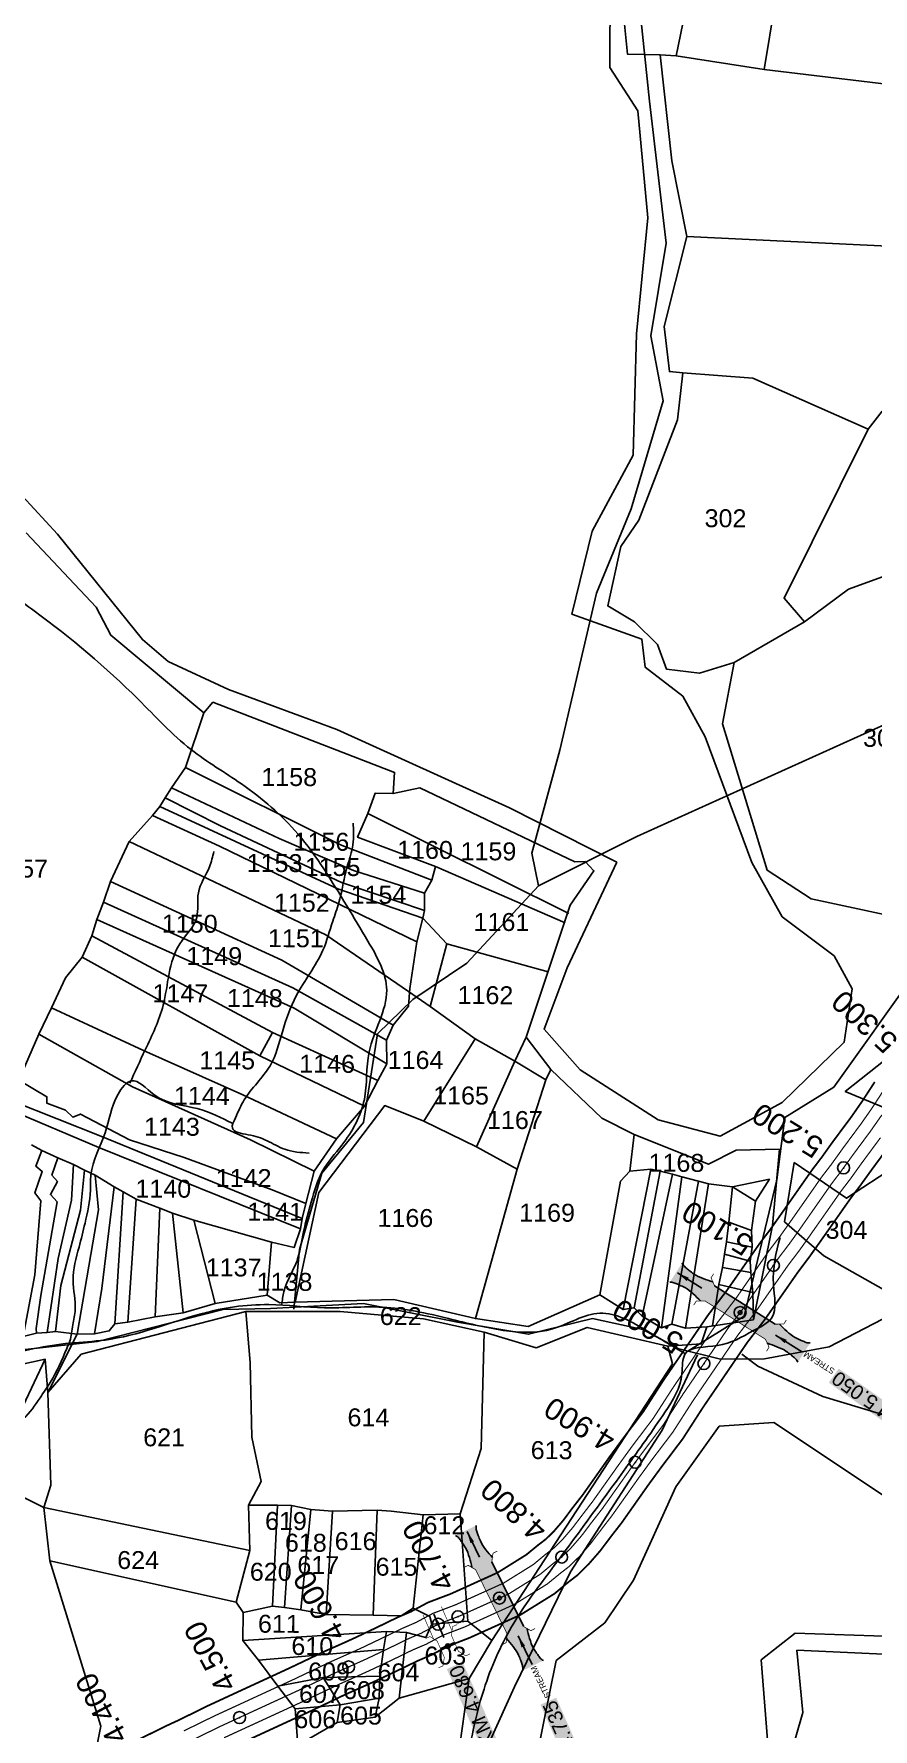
# Model space of a CAD drawing. Header units: inches. Extents: x 179671 to 186600, y 1613438 to 1621634.
# Drawn here: x 181437 to 182138, y 1617026 to 1618443 of the extents above; entities that cross this region are included whole.
import ezdxf
from ezdxf.enums import TextEntityAlignment as Align

# ---------------------------------------------------------------- set-up
doc = ezdxf.new("R2010")
doc.units = ezdxf.units.IN
doc.header["$LTSCALE"] = 15
doc.header["$MEASUREMENT"] = 0
doc.header["$PDMODE"] = 32
doc.header["$PDSIZE"] = 10
doc.linetypes.add('HIDDEN2', pattern=[0.1875, 0.125, -0.0625])
for name, color, linetype in [('CANAL1', 7, 'Continuous'), ('CSMark', 72, 'Continuous'), ('HILLS', 3, 'Continuous'), ('PLOT', 7, 'Continuous'), ('PLOT NO', 7, 'Continuous'), ('ROAD', 1, 'Continuous'), ('STREAM', 4, 'Continuous'), ('STRUCTURE', 5, 'Continuous'), ('text2', 7, 'Continuous')]:
    doc.layers.add(name, color=color, linetype=linetype)
doc.styles.get("Standard").update_dxf_attribs({"font": 'arial.ttf'})
doc.dimstyles.get("Standard").update_dxf_attribs({"dimtxt": 0.18, "dimasz": 0.18, "dimexe": 0.18, "dimexo": 0.0625, "dimgap": 0.09, "dimtad": 0, "dimtih": 1, "dimtoh": 1, "dimdec": 4, "dimzin": 0, "dimdsep": 46, "dimtxsty": 'Standard', "dimcen": 0.09, "dimadec": 0, "dimazin": 0, "dimtfac": 1, "dimtdec": 4, "dimtofl": 0, "dimtmove": 0, "dimatfit": 3, "dimfxl": 1, "dimtolj": 1, "dimtzin": 0, "dimarcsym": 0})

# ---------------------------------------------------------------- blocks, each defined once
blk = doc.blocks.new('OT')
at = {"layer": 'STRUCTURE', "color": 190}
for points, const_width in [([(769751.4, 1706595.8), (769729.4, 1706595.8)], 0.5), ([(769775.2, 1706601.8), (769775.2, 1706597.8), (769769.2, 1706593.8), (769761.8, 1706593.8), (769754.4, 1706593.8), (769748.4, 1706597.8), (769748.4, 1706601.8)], 0.5), ([(769761.8, 1706593.8), (769761.8, 1706581)], 2.5), ([(769751.4, 1706579), (769729.4, 1706579)], 0.5), ([(769748.4, 1706573), (769748.4, 1706577), (769754.4, 1706581), (769761.8, 1706581), (769761.8, 1706581), (769761.8, 1706581), (769769.2, 1706581), (769775.2, 1706577), (769775.2, 1706573)], 0.5)]:
    blk.add_lwpolyline(points, dxfattribs=dict(at, const_width=const_width))
at = {"layer": 'STRUCTURE', "color": 0}
blk.add_circle((769761.8, 1706587.4), 1.87, dxfattribs=at)
blk.add_leader([(769732.6, 1706587.4), (769753.8, 1706587.4)], dimstyle='Standard', override={"dimasz": 10, "dimgap": 0.09, "dimtad": 0}, dxfattribs=at)
blk = doc.blocks.new('SP')
at = {"layer": 'STRUCTURE'}
h = blk.add_hatch(dxfattribs=at)
h.set_pattern_fill('DASH', color=256, scale=8, style=0)
edge = h.paths.add_edge_path()
edge.add_spline(control_points=[(769825.7, 1706742.1), (769825.3, 1706741.8), (769823.8, 1706740.8), (769820.9, 1706740.3), (769817, 1706739.7), (769811.4, 1706738.9), (769804, 1706739.7), (769798.4, 1706741), (769795.6, 1706741.6)], knot_values=[0, 0, 0, 0, 1.613557, 5.24513, 8.624976, 13.470124, 22.190216, 30.746377, 30.746377, 30.746377, 30.746377], degree=3, periodic=0)
edge.add_line((769795.6, 1706741.6), (769792.6, 1706739.6))
edge.add_line((769792.6, 1706739.6), (769732.6, 1706739.6))
edge.add_line((769732.6, 1706739.6), (769729.6, 1706741.6))
edge.add_spline(control_points=[(769729.6, 1706741.6), (769726.9, 1706740.9), (769721.3, 1706739.5), (769713.9, 1706738.5), (769708.3, 1706739.1), (769704.4, 1706739.6), (769701.5, 1706740), (769700, 1706741), (769699.5, 1706741.3)], knot_values=[0, 0, 0, 0, 8.556161, 17.276253, 22.121402, 25.501247, 29.13282, 30.746377, 30.746377, 30.746377, 30.746377], degree=3, periodic=0)
edge.add_line((769699.5, 1706741.3), (769699.5, 1706722.1))
edge.add_spline(control_points=[(769699.5, 1706722.1), (769700, 1706722.4), (769701.4, 1706723.4), (769704.3, 1706724), (769708.2, 1706724.5), (769713.8, 1706725.3), (769721.2, 1706724.5), (769726.8, 1706723.3), (769729.6, 1706722.6)], knot_values=[0, 0, 0, 0, 1.613557, 5.24513, 8.624976, 13.470124, 22.190216, 30.746377, 30.746377, 30.746377, 30.746377], degree=3, periodic=0)
edge.add_line((769729.6, 1706722.6), (769732.6, 1706724.6))
edge.add_line((769732.6, 1706724.6), (769792.6, 1706724.6))
edge.add_line((769792.6, 1706724.6), (769795.6, 1706722.6))
edge.add_spline(control_points=[(769795.6, 1706722.6), (769798.4, 1706723.3), (769803.9, 1706724.8), (769811.3, 1706725.8), (769817, 1706725.1), (769820.9, 1706724.7), (769823.8, 1706724.2), (769825.2, 1706723.3), (769825.7, 1706723)], knot_values=[0, 0, 0, 0, 8.556161, 17.276253, 22.121402, 25.501247, 29.13282, 30.746377, 30.746377, 30.746377, 30.746377], degree=3, periodic=0)
edge.add_line((769825.7, 1706723), (769825.7, 1706742.1))
h.paths.add_polyline_path([(769764.2, 1706732.1, -1), (769761.1, 1706732.1, -1)], flags=0)
h.paths.add_polyline_path([(769761.1, 1706732.1, 1), (769764.2, 1706732.1, 1)], flags=16)
at = {"layer": 'STRUCTURE', "const_width": 0.628}
for points in [[(769726.6, 1706747.6), (769726.6, 1706743.6), (769732.6, 1706739.6), (769792.6, 1706739.6), (769798.6, 1706743.6), (769798.6, 1706747.6)], [(769726.6, 1706716.6), (769726.6, 1706720.6), (769732.6, 1706724.6), (769792.6, 1706724.6), (769798.6, 1706720.6), (769798.6, 1706716.6)]]:
    blk.add_lwpolyline(points, dxfattribs=at)
at = {"layer": 'STRUCTURE', "color": 3}
blk.add_lwpolyline([(769732.6, 1706724.6), (769792.6, 1706724.6)], dxfattribs=at)
blk.add_lwpolyline([(769732.6, 1706724.6), (769792.6, 1706724.6)], dxfattribs=at)
at = {"layer": 'STRUCTURE', "color": 0}
blk.add_circle((769762.6, 1706732.1), 1.55, dxfattribs=at)
at = {"layer": 'STRUCTURE'}
for points in [[(769699.5, 1706741.3), (769700.9, 1706740.5), (769704.4, 1706739.6), (769707.8, 1706739.2), (769712.6, 1706738.8), (769721.3, 1706739.7), (769729.6, 1706741.6)], [(769825.7, 1706742.1), (769824.3, 1706741.3), (769820.8, 1706740.3), (769817.5, 1706739.8), (769812.7, 1706739.2), (769804, 1706739.9), (769795.6, 1706741.6)], [(769699.5, 1706722.1), (769700.9, 1706723), (769704.4, 1706724), (769707.7, 1706724.5), (769712.5, 1706725), (769721.2, 1706724.4), (769729.6, 1706722.6)], [(769825.7, 1706723), (769824.3, 1706723.8), (769820.8, 1706724.7), (769817.4, 1706725.1), (769812.6, 1706725.5), (769803.9, 1706724.6), (769795.6, 1706722.6)]]:
    blk.add_spline(points, degree=3, dxfattribs=at)
at = {"layer": 'STRUCTURE', "color": 0}
blk.add_text('STREAM', height=5, dxfattribs=at).set_placement((769684.3, 1706732.1), align=Align.MIDDLE_CENTER)
for points in [[(769727.4, 1706732.1), (769700.8, 1706732.1)], [(769824.4, 1706732.1), (769800.5, 1706732.1)]]:
    blk.add_leader(points, dimstyle='Standard', override={"dimasz": 10, "dimgap": 0.09, "dimtad": 0}, dxfattribs=at)

msp = doc.modelspace()

# ---------------------------------------------------------------- linework, layer by layer
at = {"layer": 'CANAL1', "color": 200, "const_width": 1.5}
for points in [[(181525.5, 1617017.4), (181542.8, 1617026), (181550.9, 1617029.9), (181557.9, 1617033.1), (181582.9, 1617045.4), (181650.4, 1617076.6), (181679.8, 1617090.6), (181696.3, 1617097.9), (181705.5, 1617102.1), (181723.2, 1617110.5), (181740.7, 1617119), (181751.9, 1617123.8), (181766.2, 1617131.5), (181785.2, 1617138.7), (181824.5, 1617156.5), (181848.5, 1617171.5), (181858, 1617179.3), (181864.9, 1617184.6), (181871.6, 1617191.2), (181879, 1617199.8), (181887.3, 1617210.9), (181895.8, 1617221.8), (181917.8, 1617253), (181929.4, 1617268.8), (181946.3, 1617291.2), (181962.7, 1617316.8), (182000.5, 1617372.1), (182015.7, 1617392), (182043.2, 1617431.4), (182052.4, 1617443.6), (182059.9, 1617454.2), (182087.5, 1617493.6), (182095.2, 1617503.7), (182105, 1617517.4), (182120.1, 1617537.7), (182129, 1617550.5), (182139.6, 1617566.8)], [(181600.2, 1617009.3), (181667.4, 1617040.3), (181696.6, 1617054.3), (181712.8, 1617061.5), (181722.3, 1617065.8), (181740.5, 1617074.4), (181757.4, 1617082.6), (181769.2, 1617087.7), (181782.9, 1617095), (181800.6, 1617101.8), (181843.4, 1617121.1), (181872, 1617138.9), (181882.9, 1617148), (181891.2, 1617154.4), (181900.8, 1617163.9), (181910.1, 1617174.6), (181919.1, 1617186.6), (181928, 1617198), (181950.3, 1617229.7), (181961.5, 1617245), (181979.1, 1617268.3), (181996.1, 1617294.7), (182032.9, 1617348.7), (182048, 1617368.5), (182075.5, 1617407.9), (182084.6, 1617420), (182092.5, 1617431.1), (182119.8, 1617470), (182127.3, 1617479.9), (182137.4, 1617493.9), (182152.5, 1617514.4)]]:
    msp.add_lwpolyline(points, dxfattribs=at)
at = {"layer": 'CANAL1', "color": 5, "const_width": 1}
for points in [[(181562.2, 1617024.1), (181587.3, 1617036.4), (181654.7, 1617067.5), (181684, 1617081.5), (181700.4, 1617088.8), (181709.7, 1617093), (181727.5, 1617101.5), (181744.9, 1617109.9), (181756.2, 1617114.8), (181770.4, 1617122.4), (181789.1, 1617129.5), (181829.2, 1617147.6), (181854.4, 1617163.3), (181864.2, 1617171.5), (181871.4, 1617177), (181878.9, 1617184.4), (181886.7, 1617193.5), (181895.3, 1617204.8), (181903.8, 1617215.9), (181926, 1617247.2), (181937.4, 1617262.9), (181954.5, 1617285.5), (181971.1, 1617311.3), (182008.6, 1617366.2), (182023.8, 1617386.1), (182051.2, 1617425.6), (182060.4, 1617437.7), (182068, 1617448.4), (182095.5, 1617487.7), (182103.2, 1617497.7), (182113.1, 1617511.5), (182128.2, 1617531.9), (182137.3, 1617544.9), (182148.1, 1617561.5)], [(181595.9, 1617018.4), (181663.2, 1617049.4), (181692.4, 1617063.3), (181708.7, 1617070.6), (181718.1, 1617074.9), (181736.2, 1617083.4), (181753.2, 1617091.7), (181764.9, 1617096.7), (181778.7, 1617104.1), (181796.8, 1617111), (181838.6, 1617130), (181866.1, 1617147.1), (181876.7, 1617155.8), (181884.6, 1617161.9), (181893.5, 1617170.7), (181902.3, 1617180.9), (181911.1, 1617192.6), (181919.9, 1617204), (181942.2, 1617235.5), (181953.5, 1617251), (181970.9, 1617274), (181987.7, 1617300.2), (182024.8, 1617354.5), (182039.9, 1617374.4), (182067.4, 1617413.8), (182076.6, 1617425.9), (182084.4, 1617436.9), (182111.7, 1617475.9), (182119.3, 1617485.8), (182129.3, 1617499.8), (182144.4, 1617520.2)]]:
    msp.add_lwpolyline(points, dxfattribs=at)
at = {"layer": 'CANAL1', "color": 1, "linetype": 'HIDDEN2', "ltscale": 4, "const_width": 1}
msp.add_lwpolyline([(181566.5, 1617015), (181591.6, 1617027.4), (181658.9, 1617058.4), (181688.2, 1617072.4), (181704.6, 1617079.7), (181713.9, 1617083.9), (181731.9, 1617092.4), (181749, 1617100.8), (181760.5, 1617105.8), (181774.5, 1617113.2), (181792.9, 1617120.3), (181833.9, 1617138.8), (181860.2, 1617155.2), (181870.4, 1617163.7), (181878, 1617169.5), (181886.2, 1617177.6), (181894.5, 1617187.2), (181903.2, 1617198.7), (181911.9, 1617209.9), (181934.1, 1617241.3), (181945.5, 1617256.9), (181962.7, 1617279.8), (181979.4, 1617305.8), (182016.7, 1617360.4), (182027.1, 1617374), (182031.8, 1617380.2), (182059.3, 1617419.7), (182068.5, 1617431.8), (182076.2, 1617442.6), (182103.6, 1617481.8), (182111.2, 1617491.8), (182121.2, 1617505.6), (182136.3, 1617526), (182145.6, 1617539.3)], dxfattribs=at)
at = {"layer": 'HILLS'}
for points in [[(181924, 1617750.5), (181834.3, 1617796), (181690.1, 1617861.6), (181599.7, 1617895), (181549.1, 1617918.4), (181527.7, 1617936.7), (181456.7, 1618024.9), (181397.9, 1618088.5), (181373.2, 1618110.1), (181366.8, 1618165.2), (181330, 1618200.1), (181239.6, 1618256.5), (181202.8, 1618283.6), (181200.8, 1618328.8), (181247.4, 1618541.9)], [(181924, 1617750.5), (181882.7, 1617662.3), (181863.3, 1617611.1), (181893.5, 1617576.9), (181958.5, 1617535.2), (182010.5, 1617521.5), (182062.2, 1617549.6), (182114.1, 1617600), (182120.7, 1617644.6), (182105.6, 1617672.4), (182062.2, 1617704.9), (182037, 1617750.4), (181998, 1617855.5), (181979.1, 1617889.5), (181947.8, 1617913.6), (181944.9, 1617937.2), (181886.6, 1617958.1), (181903.4, 1618027.3), (181937.8, 1618091), (181940.5, 1618192.4), (181950, 1618289.5), (181941.7, 1618378.9), (181918.1, 1618415.1), (181918.4, 1618483.6)], [(182162, 1617210.9), (182055.4, 1617282.1), (182009.6, 1617279.1), (181973.5, 1617228.2), (181937.9, 1617150.1), (181914, 1617114.4), (181873.3, 1617083), (181846.3, 1616949.2), (181839.9, 1616763), (181859.3, 1616613.5), (181904.4, 1616431), (181923.2, 1616368.1), (181888.7, 1616321.6), (181855.7, 1616228.3), (181851.1, 1616143.6)], [(182163.3, 1616864.8), (182125.4, 1616872.8), (182076.7, 1616959.7), (182050.1, 1617016.6), (182044.6, 1617083.5), (182073.1, 1617106), (182171.6, 1617102.4)]]:
    msp.add_lwpolyline(points, dxfattribs=at)
at = {"layer": 'PLOT'}
for points in [[(182047.2, 1618413.4), (182056.4, 1618469.1), (182069.1, 1618476.7), (182070.5, 1618493.1), (182150.8, 1618478.5), (182153.8, 1618492.9), (182176.5, 1618493.1), (182179.4, 1618518.5), (182183, 1618533), (182199, 1618587.3)], [(181973.8, 1618424.8), (181988.9, 1618499.6), (181914.3, 1618513)], [(181926.2, 1618493.5), (181933, 1618426.2), (181960.4, 1618425.7), (181970.1, 1618337.2), (181982.5, 1618273.7), (181963.5, 1618198.6), (181968, 1618160.9), (181979.1, 1618159.8), (181974.9, 1618120.5), (181942.5, 1618036.6), (181927.4, 1618014.6), (181916.5, 1617964.9), (181938.8, 1617951.5), (181958.1, 1617932.7), (181965.7, 1617911.9), (181993.1, 1617908.8), (182022.2, 1617917.7), (182012.5, 1617866.3), (182049.8, 1617743.9), (182086.4, 1617719.9), (182178.8, 1617700.2)], [(182428.8, 1618290.1), (182401.1, 1618285.1), (182272.2, 1618348.7), (182187.5, 1618370.4), (182184.1, 1618396.9), (182047.2, 1618413.4), (181973.8, 1618424.8), (181960.4, 1618425.7)], [(181982.5, 1618273.7), (182214.4, 1618262.7), (182222.3, 1618247.9), (182398.5, 1618213.4)], [(182134.1, 1618112.7), (182037.6, 1618155.4), (181979.1, 1618159.8)], [(182080.8, 1617951.7), (182063.9, 1617971.5), (182134.1, 1618112.7), (182145.9, 1618127.8), (182174.4, 1618134.8), (182182.4, 1618155.2), (182281.5, 1618132.2), (182329.9, 1618130.2)], [(181430.4, 1618026), (181489.1, 1617963.9), (181501.4, 1617940.4), (181579, 1617875.4), (181586.5, 1617884.4), (181738.4, 1617825.6), (181737.1, 1617807.9), (181759.4, 1617812.7), (181888.9, 1617750.8), (181897.6, 1617751.2), (181905, 1617743.4), (181885.1, 1617714.6), (181848.2, 1617604.4), (181869, 1617577.1), (181911.5, 1617536.6), (181938.7, 1617522.9), (182000.6, 1617498.2), (182023.7, 1617509.9), (182059.9, 1617510.6), (182054.2, 1617446.9), (182038.4, 1617367.9)], [(182303.5, 1618013.2), (182247, 1617983.3), (182185.8, 1618003.6), (182117.7, 1617978.9), (182080.8, 1617951.7), (182022.2, 1617917.7)], [(181579, 1617875.4), (181563.6, 1617829.7), (181551.9, 1617812.7), (181546.7, 1617804.3), (181542.1, 1617797.3), (181536.1, 1617789.5), (181516.5, 1617768), (181501, 1617734.5), (181495.2, 1617717.3), (181489.5, 1617702.7), (181485.3, 1617688.9), (181477.4, 1617671.1), (181463.5, 1617653.9), (181451.8, 1617628.8), (181441.1, 1617606.7), (181424.5, 1617568.4)], [(181769.4, 1617735.7), (181693.3, 1617765), (181563.6, 1617829.7)], [(181551.9, 1617812.7), (181641.9, 1617770.4), (181704.1, 1617743.7), (181763.5, 1617724.7)], [(181435.1, 1617514.1), (181443.7, 1617509.6), (181457.1, 1617503.5), (181470.1, 1617497.7), (181479.2, 1617493.1), (181488.2, 1617488.9), (181504, 1617479.1), (181511.7, 1617474.9), (181522.3, 1617468.9), (181542.3, 1617461.4), (181552.7, 1617457.1), (181570.6, 1617451.1), (181635.5, 1617432.8), (181654.4, 1617428.3), (181659.7, 1617443.9), (181661.2, 1617452.7), (181664.3, 1617465.3), (181671.3, 1617492.3), (181689.9, 1617519.3), (181713.2, 1617546.5), (181724.4, 1617568.1), (181731.8, 1617582), (181731.7, 1617601.7), (181737.3, 1617614.2), (181750, 1617630.2), (181751.2, 1617645.1), (181757, 1617684), (181762.1, 1617703.8), (181763.5, 1617710.2), (181763.5, 1617724.7), (181769.4, 1617735.7), (181772.5, 1617747.1), (181707.4, 1617771.5), (181716, 1617791.4), (181722.1, 1617808.3), (181737.1, 1617807.9)], [(181542.1, 1617797.3), (181690.9, 1617728.2), (181762.1, 1617703.8)], [(181763.5, 1617710.2), (181693.9, 1617733.6), (181593, 1617781), (181546.7, 1617804.3)], [(181757, 1617684), (181592.2, 1617764.1), (181536.1, 1617789.5)], [(181716, 1617791.4), (181884, 1617707.6)], [(181681, 1617689.9), (181516.5, 1617768)], [(181772.5, 1617747.1), (181881, 1617699.9)], [(181501, 1617734.5), (181644.2, 1617668.7), (181737.3, 1617614.2)], [(181731.7, 1617601.7), (181653.3, 1617645.5), (181495.2, 1617717.3)], [(181489.5, 1617702.7), (181654.4, 1617628.4), (181731.8, 1617582)], [(181768, 1617629.8), (181782, 1617682.2), (181762.1, 1617703.8)], [(181724.4, 1617568.1), (181636.3, 1617608.2), (181485.3, 1617688.9)], [(181864.8, 1617568.6), (181838.8, 1617584.2), (181805.6, 1617602.9), (181768, 1617629.8), (181750.1, 1617642.4), (181681, 1617689.9)], [(181782, 1617682.2), (181866.7, 1617658.8)], [(181477.4, 1617671.1), (181625.8, 1617588.7), (181713.2, 1617546.5)], [(181689.9, 1617519.3), (181611.6, 1617556), (181528.6, 1617593), (181451.8, 1617628.8)], [(181441.1, 1617606.7), (181519.3, 1617562.8), (181617.9, 1617518.4), (181671.3, 1617492.3)], [(181636.3, 1617608.2), (181625.8, 1617588.7)], [(181762.8, 1617534.1), (181805.6, 1617602.9)], [(181848.2, 1617604.4), (181838.8, 1617584.2), (181806.7, 1617512.7)], [(182148.4, 1617585.3), (182114.9, 1617558.8), (182159.9, 1617540.2)], [(181664.3, 1617465.3), (181636.1, 1617476.7), (181562.5, 1617503.6), (181517, 1617518.5), (181475.8, 1617540), (181469.6, 1617537.3), (181463.5, 1617543.2), (181447.8, 1617549), (181447.9, 1617554.5), (181424.5, 1617568.4)], [(181655.4, 1617382.7), (181675, 1617474.5), (181730.1, 1617547.1), (181762.8, 1617534.1), (181806.7, 1617512.7), (181840.9, 1617494), (181864.8, 1617568.6), (181869, 1617577.1)], [(181659.7, 1617443.9), (181491.2, 1617512), (181416.3, 1617543.8)], [(181419.8, 1617550.5), (181493, 1617521.6), (181661.2, 1617452.7)], [(182072.4, 1617499.5), (182116.1, 1617469.6), (182156.9, 1617496.5), (182163.5, 1617496.4), (182186, 1617502.3), (182421.8, 1617548.3)], [(181938.7, 1617522.9), (181935, 1617492.3), (181927.2, 1617483.8), (181910, 1617388.9)], [(181427.9, 1617354), (181437.8, 1617405.6), (181442.8, 1617467.3), (181437.8, 1617474.1), (181444, 1617492), (181438.5, 1617496.5), (181443.7, 1617509.6)], [(181457.1, 1617503.5), (181452.1, 1617489), (181456.6, 1617483.7), (181450.8, 1617472.6), (181456.3, 1617466.5), (181442.7, 1617388.3), (181438.9, 1617360.7), (181439.2, 1617356.8)], [(181448.2, 1617357.3), (181457.2, 1617419.1), (181468.5, 1617468), (181470.1, 1617497.7)], [(182072.4, 1617499.5), (182064.2, 1617449.9), (182097, 1617421.3), (182148.9, 1617392.1), (182170.3, 1617394), (182198, 1617403.6), (182162.8, 1617492.4)], [(181479.2, 1617493.1), (181476, 1617459.7), (181459.4, 1617396.6), (181455.1, 1617358.1)], [(181473.1, 1617355.8), (181490.9, 1617459.8), (181488.2, 1617488.9)], [(181805.9, 1617369), (181840.9, 1617494)], [(181929.4, 1617376.4), (181952.4, 1617494)], [(181935, 1617492.3), (181952.4, 1617494), (181960.2, 1617492.3), (181970.6, 1617489.7), (181978.4, 1617487.4), (181992.4, 1617483.9), (182000.7, 1617481.5), (182020.7, 1617479.1), (182051.6, 1617485.5), (182039.9, 1617467), (182036.7, 1617442.6), (182037.2, 1617428.6), (182035.4, 1617416.9), (182036, 1617407.4), (182037.6, 1617390.7), (182038.4, 1617367.9)], [(181960.2, 1617492.3), (181938.5, 1617378)], [(181945.2, 1617371), (181970.6, 1617489.7)], [(181978.4, 1617487.4), (181961.3, 1617361.1)], [(181970.1, 1617364.2), (181992.4, 1617483.9)], [(181504, 1617479.1), (181493.7, 1617394), (181487.5, 1617356.1)], [(181504.5, 1617364.5), (181511.7, 1617474.9)], [(181522.3, 1617468.9), (181515.4, 1617365.9)], [(182000.7, 1617481.5), (181981.6, 1617360.8)], [(182004, 1617362.9), (182009.2, 1617397.4), (182012.3, 1617411.6), (182014, 1617422.7), (182015.7, 1617433), (182017.7, 1617449.6), (182020.7, 1617479.1), (182039.9, 1617467)], [(181538.2, 1617370.4), (181542.3, 1617461.4)], [(181552.7, 1617457.1), (181561.7, 1617373.8)], [(181588.5, 1617381.5), (181570.6, 1617451.1)], [(182036.7, 1617442.6), (182017.7, 1617449.6)], [(181635.5, 1617432.8), (181631.8, 1617388.5)], [(182015.7, 1617433), (182037.2, 1617428.6)], [(182035.4, 1617416.9), (182014, 1617422.7)], [(182012.3, 1617411.6), (182036, 1617407.4)], [(181427.9, 1617354), (181439.2, 1617356.8), (181448.2, 1617357.3), (181455.1, 1617358.1), (181473.1, 1617355.8), (181487.5, 1617356.1), (181499.9, 1617358.6), (181504.5, 1617364.5), (181515.4, 1617365.9), (181538.2, 1617370.4), (181561.7, 1617373.8), (181588.5, 1617381.5), (181631.8, 1617388.5), (181642.5, 1617382), (181655.4, 1617382.7), (181737.8, 1617384.8), (181805.9, 1617369), (181849.9, 1617362.3), (181910, 1617388.9), (181929.4, 1617376.4), (181938.5, 1617378), (181945.2, 1617371), (181961.3, 1617361.1), (181970.1, 1617364.2), (181981.6, 1617360.8), (181999.3, 1617362.1), (182038.4, 1617367.9)], [(182009.2, 1617397.4), (182037.6, 1617390.7)], [(181101.6, 1616996.1), (181115.8, 1617052.3), (181135.3, 1617057), (181219.8, 1617006.1), (181237.6, 1617036.9), (181292, 1617156.5), (181332.9, 1617199.4), (181394.3, 1617269.3), (181428, 1617296), (181446.4, 1617334.9), (181448.7, 1617307), (181476.6, 1617339.2), (181614, 1617375), (181692.8, 1617375), (181762.5, 1617368.7), (181813.1, 1617357.5), (181856.7, 1617344.4), (181899.4, 1617361.6), (181966.7, 1617345.8), (181994.6, 1617347.8), (181999.3, 1617362.1)], [(181657.4, 1617012.1), (181655.2, 1617042.6), (181640.9, 1617061.5), (181624.6, 1617083.2), (181611.5, 1617099.6), (181611.9, 1617123.2), (181606.1, 1617131.7), (181617.4, 1617174.9), (181616.2, 1617212.8), (181626.8, 1617232.8), (181619.1, 1617269.8), (181617.6, 1617332.1), (181614, 1617375)], [(181606.1, 1617131.7), (181450.2, 1617166.3), (181445.3, 1617210.9), (181451.2, 1617229.5), (181448.7, 1617307), (181473.1, 1617355.8)], [(181813.1, 1617357.5), (181810.6, 1617260.2), (181793.1, 1617205.6), (181799.6, 1617115.8), (181819.5, 1617099.8), (181800.8, 1617067.9), (181792.9, 1617012.3), (181781.1, 1616981.4), (181809.2, 1616845.4), (181793.8, 1616835.1)], [(181819.5, 1617099.8), (181970.5, 1617331), (181966.7, 1617345.8)], [(181446.4, 1617334.9), (181373.7, 1617319.1), (181351, 1617315.5), (181339.1, 1617315.7), (181325.7, 1617315), (181314.8, 1617314.6), (181278.2, 1617331.1), (181218.4, 1617318.1), (181187.5, 1617321), (181149.9, 1617322.6), (181169.1, 1617333.4)], [(181248.9, 1617037.3), (181295.4, 1617138.2), (181322.3, 1617160.2), (181368.6, 1617228.3), (181386, 1617240.5), (181445.3, 1617210.9)], [(181445.3, 1617210.9), (181617.4, 1617174.9)], [(181616.2, 1617212.8), (181640.5, 1617213), (181652.1, 1617212.5), (181652.1, 1617212.5), (181668.3, 1617209.2), (181686.6, 1617208), (181723.7, 1617208.7), (181735.5, 1617207.8), (181762.3, 1617204.9), (181793.1, 1617205.6)], [(181640.5, 1617213), (181636.3, 1617128.5)], [(181636.3, 1617128.5), (181646.3, 1617127.2), (181652.1, 1617212.5)], [(181668.3, 1617209.2), (181660, 1617125.5)], [(181681.1, 1617121.6), (181686.6, 1617208)], [(181723.7, 1617208.7), (181720.6, 1617120.9)], [(181753.9, 1617126.9), (181762.3, 1617204.9)], [(181450.2, 1617166.3), (181493, 1617028.1), (181481.9, 1616972.3), (181470, 1616895.2), (181445.6, 1616706.7)], [(181690.4, 1617031.3), (181692.9, 1617045.9), (181678.6, 1617068.8), (181726, 1617069.9), (181729.2, 1617092.1), (181731.6, 1617107.2), (181748.2, 1617106.3), (181764.4, 1617102.3), (181769.6, 1617113.5), (181767.9, 1617119.8), (181753.9, 1617126.9), (181743.9, 1617120.3), (181720.6, 1617120.9), (181681.1, 1617121.6), (181660, 1617125.5), (181646.3, 1617127.2), (181636.3, 1617128.5), (181611.9, 1617123.2)], [(181769.6, 1617113.5), (181799.6, 1617115.8)], [(181731.6, 1617107.2), (181611.5, 1617099.6)], [(181742.2, 1617051.5), (181748.2, 1617106.3)], [(181624.6, 1617083.2), (181729.2, 1617092.1)], [(182159.1, 1617087.8), (182074.5, 1617091.6), (182079.4, 1617039.4), (182068.3, 1617000.8), (182101.7, 1616988.7), (182113.7, 1616912.5), (182149.5, 1616888.8)], [(181678.6, 1617068.8), (181640.9, 1617061.5)], [(181655.2, 1617042.6), (181692.9, 1617045.9), (181725.6, 1617051.4), (181726, 1617069.9)], [(181800.8, 1617067.9), (181742.2, 1617051.5), (181722.1, 1617035.5), (181690.4, 1617031.3), (181657.4, 1617012.1)], [(181725.6, 1617051.4), (181722.1, 1617035.5)]]:
    msp.add_lwpolyline(points, dxfattribs=at)
at = {"layer": 'ROAD'}
for points in [[(181941.7, 1618480.7), (181951.3, 1618386.9), (181965.2, 1618268.3), (181952.4, 1618190.8), (181962.8, 1618136.4), (181936.2, 1618046.1), (181907.1, 1617975.6), (181876.5, 1617844.4), (181853, 1617758.2), (181858.5, 1617730.7), (181798.8, 1617666.2), (181753.6, 1617635.7), (181724.1, 1617607.1), (181712.5, 1617532.8), (181677.7, 1617490.6), (181659, 1617426.7), (181654.1, 1617376.9)], [(181858.5, 1617730.7), (181940.8, 1617772.2), (182208.4, 1617893.1), (182282.8, 1617936.8), (182304.2, 1617967.4)], [(181983.5, 1617341.8), (182030.4, 1617371), (182057.9, 1617485.1), (182064.4, 1617537.2), (182105.4, 1617562.5), (182174.3, 1617658.9), (182228.1, 1617766.6), (182274.6, 1617908.2), (182301.9, 1617965.8)], [(182168.6, 1617380.1), (182101.4, 1617345.4), (182047.4, 1617335.3), (182010.8, 1617335.1), (181975.9, 1617343.6), (181945.9, 1617359.8), (181903.8, 1617369), (181850.4, 1617355.9), (181791, 1617366), (181712.4, 1617381.5), (181634.6, 1617377.4), (181595, 1617376.6), (181490.1, 1617349.8), (181429.6, 1617343.1)], [(181991.5, 1617338.5), (181962.1, 1617275.5), (181885.5, 1617157.1), (181838.5, 1617061), (181818.4, 1617016.8)], [(182160.8, 1617284.3), (182096.3, 1617303.8), (182041.8, 1617329.2), (182028.4, 1617339.3)]]:
    msp.add_lwpolyline(points, dxfattribs=at)
at = {"layer": 'STREAM'}
for points in [[(180507.4, 1619093.9), (180535.5, 1619079.1), (180570.1, 1619063.9), (180598, 1619051.4), (180652.5, 1619027.2), (180689.3, 1619006.5), (180729.5, 1618982.8), (180787, 1618938.7), (180810.6, 1618898.9), (180866.1, 1618841.2), (180898.2, 1618814.4), (180950.8, 1618770.9), (180995.3, 1618740.2), (181022, 1618718.6), (181049.3, 1618703.8), (181075.4, 1618680.5), (181099.8, 1618661.5), (181116, 1618625.8), (181121.7, 1618596.4), (181124.8, 1618581.2), (181127.4, 1618548.5), (181136.2, 1618508), (181138.2, 1618474.3), (181136.4, 1618433.4), (181137.4, 1618375.2), (181127, 1618328.4), (181125.6, 1618293.1), (181137.4, 1618254), (181157.8, 1618235.2), (181176.8, 1618197.6), (181204.4, 1618158.7), (181254.1, 1618100.3), (181303.7, 1618043), (181346.2, 1618005), (181396.9, 1617985.6), (181437.3, 1617960.7), (181524.1, 1617886.8), (181568.3, 1617844.8), (181610.4, 1617816.1), (181657.6, 1617774.2), (181698.4, 1617714.1), (181716.1, 1617684.6), (181731.8, 1617643.6), (181717.1, 1617592.1), (181713.1, 1617552.1), (181694.3, 1617514), (181678.4, 1617492.7), (181668.8, 1617466.4), (181662.3, 1617441.5), (181657.3, 1617418.8), (181650.3, 1617403.1), (181645.9, 1617391.4), (181644, 1617380.6)], [(181703.7, 1617783.3), (181703.9, 1617767.9), (181697.6, 1617742.6), (181691.9, 1617716.9), (181686.7, 1617701.2), (181678.5, 1617677), (181656.2, 1617638.9), (181644.6, 1617608.8), (181634.3, 1617580.3), (181612.8, 1617552), (181605.3, 1617536.7), (181602.8, 1617528.2), (181615.9, 1617522.7), (181631.8, 1617517.7), (181646.6, 1617510.5), (181666.9, 1617507.4)], [(181517.1, 1617565.7), (181530, 1617593.7), (181545, 1617630.9), (181558.9, 1617682.4), (181573, 1617704.3), (181574.4, 1617724.9), (181583.7, 1617746.8), (181587.3, 1617759.5)], [(181603.4, 1617532), (181573.5, 1617544.5), (181537.3, 1617556.2), (181518.4, 1617567.8), (181507.4, 1617556.6), (181496.5, 1617524.2), (181484.6, 1617489.2), (181484.3, 1617476.3), (181479.7, 1617448.7), (181474.7, 1617428.7), (181469.7, 1617401), (181471.5, 1617376.3), (181469.5, 1617363.7), (181467, 1617350), (181464.5, 1617344)], [(181861.9, 1615447.2), (181872.1, 1615470.8), (181874.5, 1615503.5), (181889.7, 1615541.4), (181899.3, 1615580.1), (181908.5, 1615619.5), (181894.8, 1615688.7), (181857.1, 1615760.4), (181833.3, 1615827.2), (181819.6, 1615850.7), (181797.7, 1615957.6), (181778.7, 1616039.1), (181786.1, 1616075.9), (181781.4, 1616112.8), (181784, 1616170.1), (181789.6, 1616196), (181811, 1616268.8), (181825.8, 1616347.9), (181846, 1616404.5), (181880.6, 1616435.2), (181868.7, 1616503.1), (181862.4, 1616566.6), (181854, 1616596.2), (181843.8, 1616621), (181844, 1616650.5), (181834.4, 1616682), (181828.5, 1616707.9), (181810.6, 1616766.4), (181812, 1616813.4), (181812.2, 1616861.1), (181803.3, 1616908.9), (181796.2, 1616954.2), (181800.7, 1617007.6), (181814.2, 1617062.5), (181838, 1617114.3), (181867.8, 1617157), (181931.6, 1617244), (181964.5, 1617291), (181978.5, 1617322.9), (181981, 1617339.2), (182008.2, 1617346.3), (182038.4, 1617358.9), (182053.6, 1617369.7), (182054.9, 1617397.4), (182060.5, 1617436.7)], [(181981.4, 1617339.4), (181949.8, 1617358.3), (181909.9, 1617373.5), (181870.3, 1617360.3), (181829.2, 1617359.1), (181783.3, 1617369), (181728.3, 1617378.5), (181679.7, 1617378), (181633.3, 1617380.6), (181604.5, 1617378.8), (181577.8, 1617373.2), (181496.4, 1617351), (181467.1, 1617348.4), (181407.6, 1617337.6), (181353.9, 1617329.9), (181282.7, 1617337), (181228.9, 1617328.5), (181225.1, 1617319.3), (181225.3, 1617288.1), (181220.3, 1617270.6)], [(181464.5, 1617344), (181450.7, 1617315.6), (181442.1, 1617302.7), (181428.2, 1617285.3), (181407.9, 1617271.2), (181396.2, 1617256.3), (181383.5, 1617244.5), (181366, 1617229.6), (181350.4, 1617206.2), (181328.1, 1617186.2), (181318.1, 1617166.9), (181304.2, 1617156.2), (181292, 1617141.6), (181275.8, 1617108.2), (181266.3, 1617089.7), (181259.9, 1617075.4), (181255.2, 1617065.4), (181242.2, 1617030.7), (181236.3, 1617005.6), (181235.4, 1616993.7), (181246.4, 1616977.9), (181258.8, 1616951.8), (181262, 1616932.5), (181263.3, 1616906.8), (181271.2, 1616872.8), (181279.7, 1616853.7), (181282.7, 1616833.5)]]:
    msp.add_spline(points, degree=3, dxfattribs=at)
at = {"layer": 'text2', "color": 2, "linetype": 'Continuous'}
for p in [(182113.6, 1617495), (182054.9, 1617413.4), (181996.9, 1617331.3), (181939.5, 1617248.8), (181878, 1617169.5), (181791.3, 1617119.6), (181700, 1617077.7), (181608.8, 1617035.3)]:
    msp.add_point(p, dxfattribs=at)
at = {"layer": 'text2', "color": 3, "linetype": 'Continuous'}
for p in [(182027.1, 1617374), (181826, 1617135.2), (181774.8, 1617113.3)]:
    msp.add_point(p, dxfattribs=at)

# ---------------------------------------------------------------- block references
at = {"layer": 'STRUCTURE', "color": 0}
for name, p, rotation in [('SP', (1746637.1, 2645704.8), 147.5907955527574), ('SP', (2053206.5, 1675480.6), 116.0618839073477), ('OT', (-1690306.5, 1633072.4), 293.7889289388199)]:
    msp.add_blockref(name, p, dxfattribs=dict(at, rotation=rotation))

# ---------------------------------------------------------------- texts
at = {"layer": 'CSMark', "color": 1}
for s, rotation, p in [('5.300', 137.4149, (182154.1, 1617595.8, 96)), ('5.200', 148.544, (182093.5, 1617509.7, 96)), ('5.100', 148.544, (182034.8, 1617428, 96)), ('5.000', 148.544, (181976.7, 1617346, 96)), ('4.900', 148.544, (181919.7, 1617263.8, 96)), ('4.800', 137.6477, (181861, 1617187.6, 96)), ('4.700', 117.9165, (181781.3, 1617142.5, 96)), ('4.600', 117.9165, (181690.1, 1617100.5, 96)), ('4.500', 117.9165, (181598.9, 1617058.2, 96)), ('4.400', 117.9165, (181508.1, 1617014.9, 96))]:
    msp.add_text(s, height=18, rotation=rotation, dxfattribs=at).set_placement(p, align=Align.MIDDLE_LEFT)
at = {"layer": 'PLOT NO'}
for s, p in [('302', (182014.9, 1618038.2)), ('303', (182147.3, 1617854.5)), ('1158', (181650.3, 1617821.8)), ('1156', (181677.2, 1617767.7)), ('1160', (181763.8, 1617760.9)), ('1159', (181816.8, 1617759.7)), ('1157', (181425.5, 1617745.3)), ('1153', (181638.1, 1617749.9)), ('1155', (181686.6, 1617746.6)), ('1152', (181660.9, 1617716.7)), ('1154', (181724.9, 1617723.4)), ('1150', (181567.2, 1617699.2)), ('1161', (181827.7, 1617700.6)), ('1151', (181655.9, 1617687)), ('1149', (181587.7, 1617672.1)), ('1147', (181559.4, 1617640.9)), ('1148', (181621.6, 1617636.9)), ('1162', (181814.3, 1617639.4)), ('1145', (181598.5, 1617584.9)), ('1146', (181682, 1617582)), ('1164', (181755.9, 1617585.2)), ('1144', (181577.3, 1617555.2)), ('1165', (181793.9, 1617555.5)), ('1167', (181838.9, 1617535)), ('1143', (181552.3, 1617529.4)), ('1168', (181973.9, 1617499.2)), ('1140', (181545.1, 1617477.6)), ('1142', (181612.2, 1617486.5)), ('1141', (181638.6, 1617458.3)), ('1166', (181747.4, 1617453.1)), ('1169', (181865.8, 1617457.5)), ('304', (182116, 1617443.1)), ('1137', (181603.9, 1617411.7)), ('1138', (181646.4, 1617399.7)), ('622', (181743.5, 1617371)), ('614', (181716.5, 1617286.3)), ('621', (181545.8, 1617269.6)), ('613', (181869.6, 1617258.9)), ('619', (181647.6, 1617199.7)), ('612', (181780, 1617196.1)), ('618', (181664.2, 1617181.5)), ('616', (181705.8, 1617182.8)), ('624', (181524.1, 1617167)), ('620', (181634.9, 1617157.2)), ('617', (181674.6, 1617162.8)), ('615', (181740, 1617161.4)), ('611', (181641.7, 1617113.7)), ('610', (181669.6, 1617095.1)), ('603', (181780.8, 1617087.1)), ('609', (181683.6, 1617073.8)), ('604', (181741.6, 1617073.1)), ('607', (181676, 1617055)), ('608', (181712.8, 1617058.2)), ('605', (181710.3, 1617037)), ('606', (181672.1, 1617033.9))]:
    msp.add_text(s, height=15, rotation=359.7684, dxfattribs=at).set_placement(p, align=Align.MIDDLE_CENTER)
at = {"layer": 'STRUCTURE', "color": 5, "char_height": 12, "attachment_point": 1, "bg_fill": 1, "box_fill_scale": 1.1, "bg_fill_color": 7, "bg_fill_true_color": 16777215, "bg_fill_transparency": 0}
for s, insert, width, rotation in [('SP @KM 5.050', (182196.8, 1617249.1), 115.11, 144.6917), ('IN LET @KM 4.680', (181842.1, 1616942.5), 145.045, 113.7889), ('SP @KM 4.735', (181908.3, 1616940), 115.241, 113.7889)]:
    msp.add_mtext(s, dxfattribs=dict(at, insert=insert, width=width, rotation=rotation))

doc.saveas('drawing.dxf')
